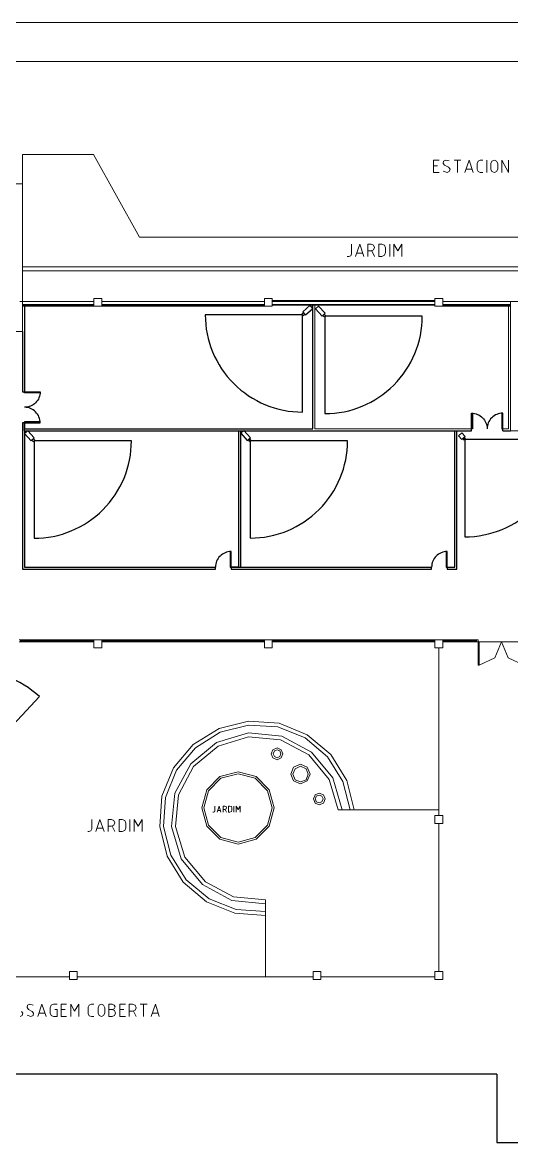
# Model space of a CAD drawing. Header units: millimetres. Extents: x 379 to 563, y 812 to 870.
# Drawn here: x 427.4 to 452.5, y 812 to 869.5 of the extents above; entities that cross this region are included whole.
import ezdxf

# ---------------------------------------------------------------- set-up
doc = ezdxf.new("R2010")
doc.units = ezdxf.units.MM
doc.layers.add('Cameras', color=7, linetype='Continuous')

msp = doc.modelspace()

# ---------------------------------------------------------------- linework, layer by layer
for p, q in [((427.5, 854.928), (427.5, 850.54)), ((442.3, 848.64), (442.3, 854.978)), ((427.4, 853.626), (427.4, 850.54)), ((427.4, 850.54), (427.5, 850.54)), ((427.5, 848.94), (427.4, 848.94)), ((427.4, 848.94), (427.4, 848.54)), ((427.4, 848.54), (427.4, 841.434)), ((427.5, 848.54), (427.5, 848.94)), ((427.5, 848.94), (427.5, 848.64)), ((427.5, 848.64), (442.3, 848.64)), ((427.5, 848.54), (442.4, 848.54)), ((427.5, 848.54), (427.5, 841.534)), ((438.5, 841.534), (438.5, 848.54)), ((438.6, 841.534), (438.6, 848.54)), ((442.4, 848.54), (450.45, 848.54)), ((449.6, 841.534), (449.6, 848.54)), ((449.7, 841.434), (449.7, 848.54)), ((450.45, 848.54), (450.45, 848.64)), ((452.05, 848.54), (452.05, 848.64)), ((452.05, 848.54), (452.45, 848.54)), ((427.4, 841.434), (437.3, 841.434)), ((427.5, 841.534), (437.3, 841.534)), ((437.3, 841.434), (437.3, 841.534)), ((438.5, 841.534), (438.1, 841.534)), ((438.1, 841.534), (438.1, 841.434)), ((438.1, 841.534), (448.4, 841.534)), ((438.1, 841.434), (448.4, 841.434)), ((448.4, 841.434), (448.4, 841.534)), ((449.2, 841.534), (449.6, 841.534)), ((449.2, 841.534), (449.2, 841.434)), ((449.2, 841.434), (449.7, 841.434)), ((451.749, 815.5), (378.704, 815.5)), ((451.749, 815.5), (451.749, 811.979)), ((451.749, 811.979), (468.86, 811.979))]:
    msp.add_line(p, q)
at = {"color": 7, "lineweight": 0}
for points in [[(545.109, 869.507), (395.061, 869.507)], [(544.846, 867.503), (400.234, 867.503)], [(427.4, 862.719), (431.032, 862.719)], [(427.4, 855.179), (427.4, 862.719)], [(431.032, 862.719), (433.4, 858.473)], [(448.78, 861.792), (448.505, 861.792), (448.505, 862.43), (448.78, 862.43)], [(449.306, 862.393), (449.131, 862.43), (449.018, 862.38), (448.993, 862.255), (449.068, 862.167), (449.269, 862.067)], [(449.557, 862.43), (449.907, 862.43)], [(449.732, 861.792), (449.732, 862.43)], [(450.108, 861.792), (450.321, 862.43), (450.534, 861.792)], [(450.897, 862.43), (450.784, 862.38), (450.747, 862.268)], [(450.897, 862.43), (451.022, 862.43)], [(451.235, 861.792), (451.235, 862.43)], [(451.799, 862.255), (451.736, 862.38), (451.623, 862.43), (451.498, 862.38), (451.448, 862.255)], [(451.999, 861.792), (451.999, 862.43), (452.35, 861.792), (452.35, 862.43)], [(448.705, 862.142), (448.505, 862.142)], [(448.993, 861.867), (449.206, 861.792)], [(449.206, 861.792), (449.306, 861.854), (449.344, 861.967), (449.269, 862.067)], [(450.471, 861.967), (450.17, 861.967)], [(450.747, 861.955), (450.747, 862.268)], [(450.747, 861.955), (450.784, 861.842), (450.897, 861.792)], [(451.022, 861.792), (450.897, 861.792)], [(451.448, 861.967), (451.448, 862.255)], [(451.448, 861.967), (451.498, 861.854), (451.623, 861.792), (451.736, 861.854), (451.799, 861.967)], [(451.799, 862.255), (451.799, 861.967)], [(426.06, 861.216), (427.4, 861.216)], [(433.4, 858.473), (475.245, 858.473)], [(444.071, 857.483), (444.146, 857.483), (444.246, 857.521), (444.284, 857.621), (444.284, 858.122)], [(444.497, 857.483), (444.71, 858.122), (444.923, 857.483)], [(445.123, 857.483), (445.123, 858.122), (445.298, 858.122)], [(445.298, 857.771), (445.123, 857.771)], [(445.298, 857.771), (445.424, 857.821), (445.474, 857.947), (445.424, 858.059), (445.298, 858.122)], [(445.336, 857.771), (445.474, 857.483)], [(445.687, 857.483), (445.849, 857.483), (445.987, 857.546), (446.037, 857.684), (446.037, 857.922), (445.987, 858.059), (445.849, 858.122), (445.687, 858.122), (445.687, 857.483), (445.687, 857.483)], [(446.25, 857.483), (446.25, 858.122)], [(446.463, 857.483), (446.463, 858.122), (446.663, 857.771), (446.876, 858.122), (446.876, 857.483)], [(444.86, 857.659), (444.559, 857.659)], [(475.245, 856.957), (427.4, 856.957)], [(475.245, 856.757), (427.4, 856.757)], [(427.4, 855.179), (427.25, 855.179)], [(431.058, 855.179), (427.4, 855.179)], [(427.4, 853.626), (427.4, 855.179)], [(431.058, 855.028), (427.4, 855.028)], [(431.058, 854.978), (427.4, 854.978)], [(431.058, 854.928), (427.4, 854.928)], [(428.753, 854.978), (428.753, 855.028)], [(430.005, 854.978), (430.005, 855.028)], [(431.058, 854.928), (431.458, 854.928), (431.458, 855.329), (431.058, 855.329), (431.058, 854.928), (431.058, 854.928)], [(439.812, 855.179), (431.458, 855.179)], [(439.812, 855.028), (431.458, 855.028)], [(439.812, 854.978), (431.458, 854.978)], [(439.812, 854.928), (431.458, 854.928)], [(432.498, 854.978), (432.498, 855.028)], [(433.75, 854.978), (433.75, 855.028)], [(435.003, 854.978), (435.003, 855.028)], [(436.255, 854.978), (436.255, 855.028)], [(437.508, 854.978), (437.508, 855.028)], [(438.76, 854.978), (438.76, 855.028)], [(439.812, 854.928), (440.213, 854.928), (440.213, 855.329), (439.812, 855.329), (439.812, 854.928), (439.812, 854.928)], [(440.213, 855.229), (448.567, 855.229)], [(440.213, 855.179), (448.567, 855.179)], [(440.213, 855.028), (448.567, 855.028)], [(440.213, 854.978), (448.567, 854.978)], [(441.265, 854.978), (441.265, 855.028)], [(442.4, 854.978), (442.4, 848.64), (450.45, 848.64)], [(442.518, 854.978), (442.518, 855.028)], [(443.77, 854.978), (443.77, 855.028)], [(445.023, 854.978), (445.023, 855.028)], [(446.263, 854.978), (446.263, 855.028)], [(447.515, 854.978), (447.515, 855.028)], [(448.567, 854.928), (448.968, 854.928), (448.968, 855.329), (448.567, 855.329), (448.567, 854.928), (448.567, 854.928)], [(448.968, 855.179), (457.335, 855.179)], [(448.968, 855.028), (452.45, 855.028)], [(448.968, 854.978), (452.45, 854.978)], [(448.968, 854.928), (452.45, 854.928)], [(450.02, 854.978), (450.02, 855.028)], [(451.273, 854.978), (451.273, 855.028)], [(452.05, 848.64), (452.35, 848.64), (452.35, 854.928)], [(452.45, 848.54), (452.45, 855.179)], [(426.16, 853.626), (427.4, 853.626)], [(452.45, 848.54), (455.155, 848.54)], [(448.968, 837.794), (427.225, 837.794)], [(431.058, 837.694), (427.225, 837.694)], [(428.127, 837.744), (427.275, 837.744)], [(428.127, 837.694), (428.127, 837.794)], [(428.164, 837.794), (428.164, 837.694)], [(429.166, 837.744), (428.164, 837.744)], [(429.166, 837.694), (429.166, 837.794)], [(429.191, 837.794), (429.191, 837.694)], [(430.193, 837.744), (429.191, 837.744)], [(430.193, 837.694), (430.193, 837.794)], [(430.218, 837.794), (430.218, 837.694)], [(431.007, 837.744), (430.218, 837.744)], [(431.007, 837.694), (431.007, 837.794)], [(431.058, 837.393), (431.458, 837.393), (431.458, 837.794), (431.058, 837.794), (431.058, 837.393), (431.058, 837.393)], [(439.812, 837.694), (431.458, 837.694)], [(431.508, 837.694), (431.508, 837.794)], [(432.285, 837.744), (431.508, 837.744)], [(432.285, 837.694), (432.285, 837.794)], [(432.323, 837.794), (432.323, 837.694)], [(433.387, 837.744), (432.323, 837.744)], [(433.387, 837.694), (433.387, 837.794)], [(433.425, 837.794), (433.425, 837.694)], [(434.489, 837.744), (433.425, 837.744)], [(434.489, 837.694), (434.489, 837.794)], [(434.527, 837.794), (434.527, 837.694)], [(435.592, 837.744), (434.527, 837.744)], [(435.592, 837.694), (435.592, 837.794)], [(435.617, 837.794), (435.617, 837.694)], [(436.694, 837.744), (435.617, 837.744)], [(436.694, 837.694), (436.694, 837.794)], [(436.719, 837.794), (436.719, 837.694)], [(437.796, 837.744), (436.719, 837.744)], [(437.796, 837.694), (437.796, 837.794)], [(437.821, 837.794), (437.821, 837.694)], [(438.948, 837.744), (437.821, 837.744)], [(438.948, 837.694), (438.948, 837.794)], [(438.973, 837.794), (438.973, 837.694)], [(439.762, 837.744), (438.973, 837.744)], [(439.762, 837.794), (439.762, 837.694)], [(439.812, 837.393), (440.213, 837.393), (440.213, 837.794), (439.812, 837.794), (439.812, 837.393), (439.812, 837.393)], [(448.567, 837.694), (440.213, 837.694)], [(440.263, 837.694), (440.263, 837.794)], [(441.052, 837.744), (440.263, 837.744)], [(441.052, 837.694), (441.052, 837.794)], [(441.077, 837.794), (441.077, 837.694)], [(442.155, 837.744), (441.077, 837.744)], [(442.155, 837.694), (442.155, 837.794)], [(442.18, 837.794), (442.18, 837.694)], [(443.257, 837.744), (442.18, 837.744)], [(443.257, 837.694), (443.257, 837.794)], [(443.282, 837.794), (443.282, 837.694)], [(444.346, 837.744), (443.282, 837.744)], [(444.346, 837.694), (444.346, 837.794)], [(444.384, 837.794), (444.384, 837.694)], [(445.449, 837.744), (444.384, 837.744)], [(445.449, 837.694), (445.449, 837.794)], [(445.486, 837.794), (445.486, 837.694)], [(446.551, 837.744), (445.486, 837.744)], [(446.551, 837.694), (446.551, 837.794)], [(446.588, 837.794), (446.588, 837.694)], [(447.703, 837.744), (446.588, 837.744)], [(447.703, 837.694), (447.703, 837.794)], [(447.741, 837.794), (447.741, 837.694)], [(448.517, 837.744), (447.741, 837.744)], [(448.517, 837.794), (448.517, 837.694)], [(448.567, 837.393), (448.968, 837.393), (448.968, 837.794), (448.567, 837.794), (448.567, 837.393), (448.567, 837.393)], [(450.709, 837.794), (448.968, 837.794)], [(450.709, 837.694), (448.968, 837.694)], [(449.018, 837.794), (449.018, 837.694)], [(449.82, 837.744), (449.018, 837.744)], [(449.82, 837.794), (449.82, 837.694)], [(449.87, 837.794), (449.87, 837.694)], [(450.659, 837.744), (449.87, 837.744)], [(450.659, 837.794), (450.659, 837.694)], [(450.797, 837.794), (450.709, 837.794)], [(450.709, 837.794), (450.709, 837.694)], [(450.709, 837.694), (450.784, 837.694)], [(450.784, 837.694), (450.784, 837.782)], [(450.784, 837.782), (450.797, 837.782)], [(450.784, 837.694), (450.834, 837.694), (450.834, 836.491), (450.784, 836.491), (450.784, 837.694), (450.784, 837.694)], [(450.797, 837.782), (450.797, 837.794)], [(450.834, 837.694), (453.139, 837.694)], [(450.834, 836.491), (451.648, 836.867), (451.987, 837.694)], [(451.987, 837.694), (452.325, 836.867), (453.139, 836.491)], [(448.768, 837.393), (448.768, 828.776)], [(444.422, 829.064), (444.046, 830.58), (443.219, 831.907), (442.017, 832.922), (440.564, 833.511), (438.998, 833.623), (437.483, 833.248), (436.155, 832.421), (435.141, 831.219), (434.552, 829.766), (434.439, 828.213), (434.815, 826.685), (435.642, 825.357), (436.844, 824.342), (438.297, 823.754), (439.862, 823.641)], [(444.221, 829.064), (443.845, 830.517), (443.056, 831.795), (441.904, 832.759), (440.501, 833.323), (438.998, 833.423), (437.545, 833.06), (436.268, 832.258), (435.303, 831.106), (434.74, 829.703), (434.64, 828.213), (435.015, 826.747), (435.804, 825.47), (436.969, 824.505), (438.36, 823.942), (439.862, 823.841)], [(443.808, 829.064), (443.319, 830.705), (442.23, 832.033), (440.714, 832.847), (438.998, 833.022), (437.358, 832.521), (436.03, 831.431), (435.216, 829.916), (435.04, 828.213), (435.541, 826.559), (436.631, 825.232), (438.147, 824.418), (439.862, 824.242)], [(443.607, 829.064), (443.131, 830.63), (442.092, 831.895), (440.639, 832.671), (438.998, 832.822), (437.433, 832.346), (436.168, 831.294), (435.404, 829.841), (435.241, 828.213), (435.729, 826.634), (436.781, 825.369), (438.222, 824.605), (439.862, 824.455)], [(440.764, 831.945), (440.677, 832.158), (440.464, 832.246), (440.251, 832.158), (440.163, 831.945), (440.251, 831.732), (440.464, 831.644), (440.677, 831.732), (440.764, 831.945), (440.764, 831.945)], [(440.664, 831.945), (440.614, 832.095), (440.464, 832.145), (440.326, 832.095), (440.263, 831.945), (440.326, 831.807), (440.464, 831.745), (440.614, 831.807), (440.664, 831.945), (440.664, 831.945)], [(442.167, 830.905), (442.017, 831.256), (441.666, 831.406), (441.315, 831.256), (441.165, 830.905), (441.315, 830.555), (441.666, 830.404), (442.017, 830.555), (442.167, 830.905), (442.167, 830.905)], [(442.067, 830.905), (441.954, 831.181), (441.666, 831.306), (441.391, 831.181), (441.265, 830.905), (441.391, 830.617), (441.666, 830.505), (441.954, 830.617), (442.067, 830.905), (442.067, 830.905)], [(440.313, 829.164), (440.063, 830.091), (439.387, 830.78), (438.46, 831.018), (437.533, 830.78), (436.857, 830.091), (436.606, 829.164), (436.857, 828.238), (437.533, 827.561), (438.46, 827.311), (439.387, 827.561), (440.063, 828.238), (440.313, 829.164), (440.313, 829.164)], [(440.213, 829.164), (439.975, 830.041), (439.336, 830.692), (438.46, 830.918), (437.583, 830.692), (436.944, 830.041), (436.706, 829.164), (436.944, 828.288), (437.583, 827.649), (438.46, 827.411), (439.336, 827.649), (439.975, 828.288), (440.213, 829.164), (440.213, 829.164)], [(442.931, 829.628), (442.843, 829.841), (442.63, 829.928), (442.418, 829.841), (442.33, 829.628), (442.418, 829.415), (442.63, 829.327), (442.843, 829.415), (442.931, 829.628), (442.931, 829.628)], [(442.831, 829.628), (442.768, 829.766), (442.63, 829.828), (442.48, 829.766), (442.43, 829.628), (442.48, 829.478), (442.63, 829.427), (442.768, 829.478), (442.831, 829.628), (442.831, 829.628)], [(437.17, 828.952), (437.207, 828.952), (437.257, 828.964), (437.27, 829.014), (437.27, 829.265)], [(437.383, 828.952), (437.483, 829.265), (437.583, 828.952)], [(437.558, 829.039), (437.408, 829.039)], [(437.696, 828.952), (437.696, 829.265), (437.783, 829.265)], [(437.783, 829.089), (437.696, 829.089)], [(437.783, 829.089), (437.846, 829.114), (437.871, 829.177), (437.846, 829.24), (437.783, 829.265)], [(437.796, 829.089), (437.871, 828.952)], [(437.971, 828.952), (438.046, 828.952), (438.122, 828.977), (438.147, 829.052), (438.147, 829.164), (438.122, 829.24), (438.046, 829.265), (437.971, 829.265), (437.971, 828.952), (437.971, 828.952)], [(438.247, 828.952), (438.247, 829.265)], [(438.36, 828.952), (438.36, 829.265), (438.46, 829.089), (438.572, 829.265), (438.572, 828.952)], [(443.607, 829.064), (444.422, 829.064)], [(444.422, 829.064), (448.768, 829.064)], [(430.744, 827.95), (430.807, 827.95), (430.907, 827.987), (430.945, 828.087), (430.945, 828.576)], [(431.158, 827.95), (431.371, 828.576), (431.584, 827.95)], [(431.796, 827.95), (431.796, 828.576), (431.959, 828.576)], [(431.959, 828.225), (432.085, 828.288), (432.135, 828.4), (432.085, 828.526), (431.959, 828.576)], [(432.348, 827.95), (432.51, 827.95), (432.648, 828.012), (432.698, 828.137), (432.698, 828.388), (432.648, 828.526), (432.51, 828.576), (432.348, 828.576), (432.348, 827.95), (432.348, 827.95)], [(432.911, 827.95), (432.911, 828.576)], [(433.124, 827.95), (433.124, 828.576), (433.337, 828.225), (433.537, 828.576), (433.537, 827.95)], [(448.567, 828.375), (448.968, 828.375), (448.968, 828.776), (448.567, 828.776), (448.567, 828.375), (448.567, 828.375)], [(431.521, 828.125), (431.22, 828.125)], [(431.959, 828.225), (431.796, 828.225)], [(431.997, 828.225), (432.135, 827.95)], [(448.768, 828.375), (448.768, 820.76)], [(439.862, 824.455), (439.862, 823.641)], [(439.862, 823.641), (439.862, 820.497)], [(429.805, 820.497), (417.693, 820.497)], [(429.805, 820.359), (430.206, 820.359), (430.206, 820.76), (429.805, 820.76), (429.805, 820.359), (429.805, 820.359)], [(442.317, 820.497), (430.206, 820.497)], [(442.317, 820.359), (442.718, 820.359), (442.718, 820.76), (442.317, 820.76), (442.317, 820.359), (442.317, 820.359)], [(448.567, 820.497), (442.718, 820.497)], [(448.567, 820.359), (448.968, 820.359), (448.968, 820.76), (448.567, 820.76), (448.567, 820.359), (448.567, 820.359)], [(427.275, 818.456), (427.375, 818.506), (427.413, 818.618), (427.338, 818.719)], [(427.939, 819.044), (427.763, 819.082), (427.651, 819.032), (427.626, 818.919), (427.701, 818.819), (427.889, 818.719)], [(427.826, 818.456), (427.939, 818.506), (427.964, 818.618), (427.889, 818.719)], [(428.177, 818.456), (428.39, 819.082), (428.603, 818.456)], [(428.54, 818.631), (428.239, 818.631)], [(428.991, 819.082), (428.866, 819.032), (428.816, 818.907)], [(428.816, 818.631), (428.816, 818.907)], [(428.816, 818.631), (428.866, 818.506), (428.991, 818.456)], [(428.991, 819.082), (429.166, 819.082)], [(429.054, 818.806), (429.166, 818.806), (429.166, 818.456), (428.991, 818.456)], [(429.655, 818.456), (429.379, 818.456), (429.379, 819.082), (429.655, 819.082)], [(429.58, 818.806), (429.379, 818.806)], [(429.868, 818.456), (429.868, 819.082), (430.068, 818.731), (430.281, 819.082), (430.281, 818.456)], [(430.932, 819.082), (430.82, 819.032), (430.769, 818.932)], [(430.769, 818.606), (430.769, 818.932)], [(430.932, 819.082), (431.058, 819.082)], [(431.621, 818.907), (431.558, 819.032), (431.446, 819.082), (431.321, 819.032), (431.27, 818.907)], [(431.27, 818.631), (431.27, 818.907)], [(431.27, 818.631), (431.321, 818.506), (431.446, 818.456), (431.558, 818.506), (431.621, 818.631)], [(431.621, 818.907), (431.621, 818.631)], [(431.997, 818.806), (432.097, 818.844), (432.147, 818.944), (432.097, 819.044), (431.997, 819.082), (431.822, 819.082), (431.822, 818.456)], [(431.822, 818.456), (431.997, 818.456), (432.122, 818.506), (432.172, 818.631), (432.122, 818.756), (431.997, 818.806), (431.822, 818.806)], [(432.673, 818.456), (432.385, 818.456), (432.385, 819.082), (432.673, 819.082)], [(432.598, 818.806), (432.385, 818.806)], [(432.874, 818.456), (432.874, 819.082), (433.049, 819.082)], [(433.049, 818.731), (432.874, 818.731)], [(433.049, 818.731), (433.174, 818.781), (433.224, 818.907), (433.174, 819.032), (433.049, 819.082)], [(433.087, 818.731), (433.224, 818.456)], [(433.437, 819.082), (433.788, 819.082)], [(433.613, 818.456), (433.613, 819.082)], [(434.001, 818.456), (434.214, 819.082), (434.414, 818.456)], [(434.352, 818.631), (434.063, 818.631)], [(427.626, 818.518), (427.826, 818.456)], [(430.769, 818.606), (430.82, 818.493), (430.932, 818.456)], [(431.058, 818.456), (430.932, 818.456)]]:
    msp.add_lwpolyline(points, dxfattribs=at)
for points in [[(428.3, 850.49), (427.5, 850.49), (427.5, 850.54), (428.3, 850.54, -0.414214), (427.5, 849.74)], [(428.3, 848.99), (427.5, 848.99), (427.5, 848.94), (428.3, 848.94, 0.414214), (427.5, 849.74)], [(450.5, 849.44), (450.5, 848.64), (450.45, 848.64), (450.45, 849.44, -0.414214), (451.25, 848.64)], [(452, 849.44), (452, 848.64), (452.05, 848.64), (452.05, 849.44, 0.414214), (451.25, 848.64)], [(438.05, 842.334), (438.05, 841.534), (438.1, 841.534), (438.1, 842.334, 0.414214), (437.3, 841.534)], [(449.15, 842.334), (449.15, 841.534), (449.2, 841.534), (449.2, 842.334, 0.414214), (448.4, 841.534)]]:
    msp.add_lwpolyline(points, format="xyb")
at = {"layer": 'Cameras'}
for points in [[(442.156, 854.978), (441.783, 854.644), (441.927, 854.483), (442.3, 854.817)], [(442.437, 854.798), (442.772, 854.425), (442.933, 854.569), (442.598, 854.942)], [(441.821, 854.602), (441.741, 854.531), (441.808, 854.457), (441.887, 854.528)], [(442.814, 854.462), (442.885, 854.383), (442.959, 854.449), (442.887, 854.528)], [(427.5, 848.396), (427.835, 848.023), (427.995, 848.167), (427.661, 848.54)], [(438.6, 848.405), (438.935, 848.032), (439.095, 848.176), (438.761, 848.549)], [(427.877, 848.06), (427.948, 847.981), (428.021, 848.047), (427.95, 848.126)], [(438.977, 848.07), (439.048, 847.991), (439.121, 848.057), (439.05, 848.136)], [(449.785, 848.282), (449.954, 848.095), (450.115, 848.24), (449.946, 848.426)], [(449.996, 848.133), (450.067, 848.054), (450.141, 848.12), (450.07, 848.199)]]:
    msp.add_lwpolyline(points, close=True, dxfattribs=at)
at = {"layer": 'Cameras', "color": 2}
for points in [[(436.775, 854.494, 0.414214), (441.775, 849.494), (441.775, 854.494)], [(442.922, 849.416, 0.414214), (447.922, 854.416), (442.922, 854.416)], [(427.985, 843.014, 0.414214), (432.985, 848.014), (427.985, 848.014)], [(439.085, 843.024, 0.414214), (444.085, 848.024), (439.085, 848.024)], [(428.257, 834.881, 0.414214), (421.19, 834.634), (424.847, 831.225)]]:
    msp.add_lwpolyline(points, format="xyb", close=True, dxfattribs=at)
at = {"layer": 'Cameras', "color": 30}
msp.add_lwpolyline([(450.104, 843.087, 0.414214), (455.104, 848.087), (450.104, 848.087)], format="xyb", close=True, dxfattribs=at)

doc.saveas('drawing.dxf')
